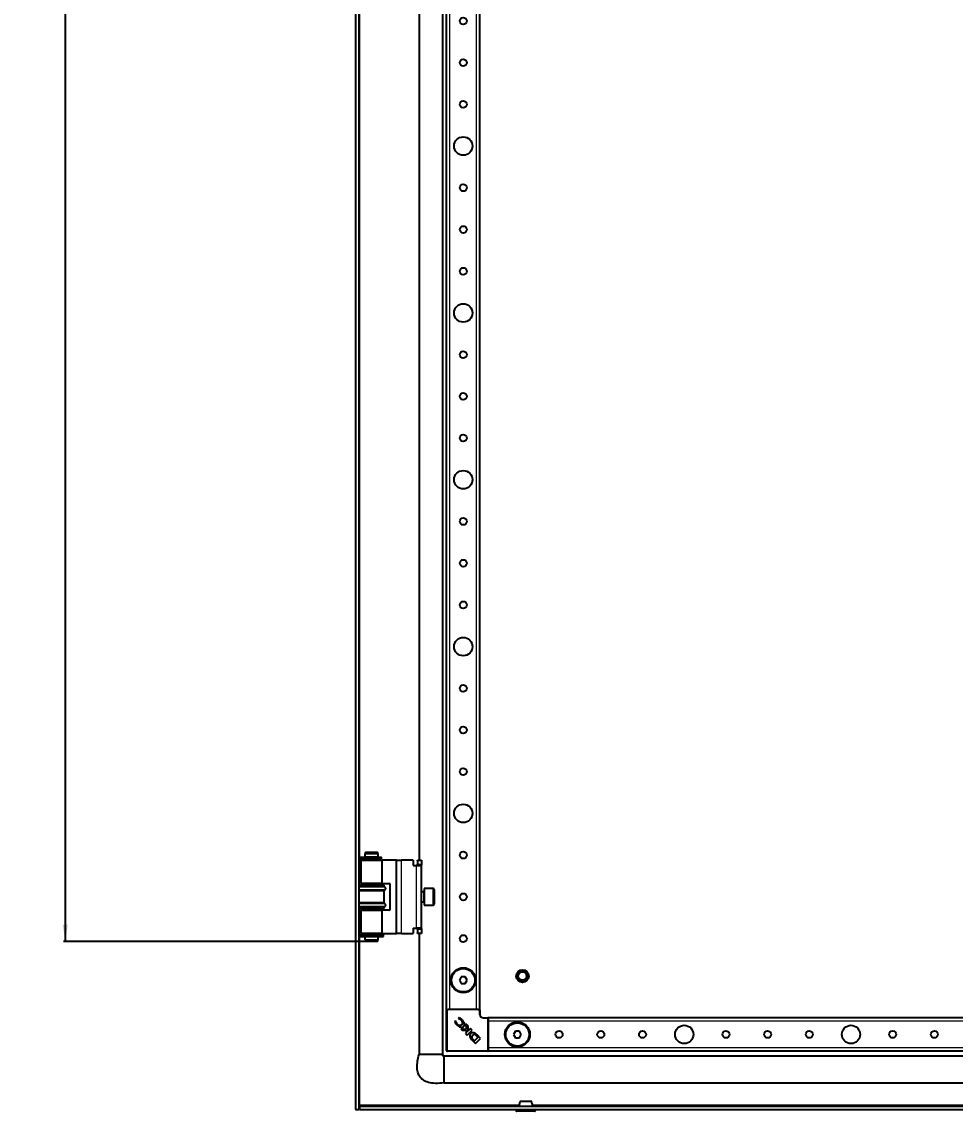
# Model space of a CAD drawing. Header units: millimetres. Extents: x -732 to 1763, y -1228 to 1043.
# Drawn here: x 629 to 1189, y -1087 to -434 of the extents above; entities that cross this region are included whole.
import ezdxf

# ---------------------------------------------------------------- set-up
doc = ezdxf.new("R2010")
doc.units = ezdxf.units.MM
doc.layers.add('FORMAT', color=7, linetype='Continuous')
doc.styles.add('SLDTEXTSTYLE0', font='TXT', dxfattribs={"width": 0.75})
doc.dimstyles.new('SLDDIMSTYLE0', dxfattribs={"dimtxt": 20, "dimasz": 10, "dimexe": 0, "dimexo": 0.0625, "dimgap": 5, "dimtad": 2, "dimdec": 1, "dimrnd": 1e-09, "dimzin": 12, "dimdsep": 46, "dimtxsty": 'SLDTEXTSTYLE0', "dimsah": 1, "dimcen": 0.09, "dimadec": 0, "dimazin": 3, "dimtfac": 1, "dimtofl": 0, "dimtmove": 0, "dimatfit": 3, "dimfxl": 0, "dimfrac": 2, "dimtolj": 1, "dimtzin": 12, "dimarcsym": 0})

# ---------------------------------------------------------------- blocks, each defined once
blk = doc.blocks.new('_D_7')
at = {"layer": 'FORMAT'}
for p, q in [((835.11, 768.68), (653.94, 768.68)), ((654.94, 768.68), (654.94, -984.82)), ((835.11, -984.82), (653.94, -984.82))]:
    blk.add_line(p, q, dxfattribs=at)
for points in [[(654.94, 768.68), (653.4, 758.68), (656.48, 758.68)], [(654.94, -984.82), (656.48, -974.82), (653.4, -974.82)]]:
    blk.add_solid(points, dxfattribs=at)
at = {"layer": 'FORMAT', "insert": (629.16, -148.7), "char_height": 20, "attachment_point": 1, "rotation": 90, "style": 'SLDTEXTSTYLE0'}
blk.add_mtext('1753,5', dxfattribs=at)

msp = doc.modelspace()

# ---------------------------------------------------------------- linework, layer by layer
at = {"color": 7, "linetype": 'Continuous', "lineweight": 25}
for p, q in [((829.05, 869.43), (829.05, -1085.57)), ((831.05, 869.43), (831.05, -1085.57)), ((881.05, 836.43), (881.05, -1052.57)), ((883.55, -1025.57), (883.55, 809.43)), ((903.55, -1025.57), (903.55, 809.43)), ((867.05, -405.07), (867.05, -936.07)), ((835.12, -931.32), (834.55, -932.32)), ((834.55, -932.32), (834.55, -934.32)), ((842.55, -932.32), (834.55, -932.32)), ((835.12, -931.32), (841.97, -931.32)), ((842.55, -932.32), (841.97, -931.32)), ((842.55, -934.32), (842.55, -932.32)), ((831.4, -934.37), (831.4, -935.27)), ((831.4, -934.37), (844.28, -934.37)), ((831.4, -935.27), (844.28, -935.27)), ((832.1, -936.07), (832.1, -950.07)), ((832.1, -936.07), (845, -936.07)), ((839.3, -934.32), (834.55, -934.32)), ((834.55, -935.32), (834.55, -936.07)), ((839.3, -935.32), (834.55, -935.32)), ((835.05, -934.32), (835.05, -934.37)), ((835.05, -935.27), (835.05, -935.32)), ((842.55, -934.32), (839.3, -934.32)), ((842.55, -935.32), (839.3, -935.32)), ((842.05, -934.37), (842.05, -934.32)), ((842.05, -935.32), (842.05, -935.27)), ((842.55, -936.07), (842.55, -935.32)), ((844.28, -934.37), (844.37, -934.37)), ((844.28, -935.27), (844.37, -935.27)), ((844.37, -935.27), (844.37, -934.37)), ((844.37, -934.37), (844.58, -934.37)), ((844.37, -935.27), (844.58, -935.27)), ((844.58, -935.27), (844.58, -934.37)), ((845, -950.07), (845, -936.07)), ((853.1, -936.07), (845, -936.07)), ((853.6, -936.07), (853.1, -936.07)), ((853.6, -936.07), (856.6, -936.07)), ((853.6, -980.07), (853.6, -936.07)), ((863.6, -936.07), (856.6, -936.07)), ((863.6, -936.07), (863.6, -939.37)), ((863.6, -939.37), (865.6, -939.37)), ((865.6, -939.37), (868.6, -939.37)), ((866.1, -936.07), (868.6, -936.07)), ((866.1, -936.57), (866.1, -936.07)), ((866.1, -936.57), (866.1, -938.57)), ((866.1, -939.07), (866.1, -938.57)), ((868.6, -939.07), (866.1, -939.07)), ((866.1, -939.07), (866.1, -939.37)), ((868.6, -936.07), (868.6, -936.57)), ((868.6, -936.57), (868.6, -938.57)), ((868.6, -938.57), (868.6, -939.07)), ((868.6, -939.37), (868.6, -939.07)), ((868.6, -976.77), (868.6, -939.37)), ((831.05, -951.07), (846.05, -951.07)), ((846.05, -951.67), (831.05, -951.67)), ((845, -950.07), (832.1, -950.07)), ((834.55, -950.07), (834.55, -951.07)), ((842.55, -951.07), (842.55, -950.07)), ((845, -950.07), (849.1, -950.07)), ((846.05, -951.67), (846.05, -951.07)), ((846.75, -952.35), (846.05, -951.67)), ((849.6, -950.57), (849.6, -965.57)), ((875.5, -953.07), (870.1, -953.07)), ((870.1, -953.07), (870.1, -963.07)), ((846.05, -954.47), (831.05, -954.47)), ((846.05, -954.47), (846.75, -953.78)), ((846.05, -961.66), (846.05, -954.47)), ((869.85, -955.07), (868.6, -955.07)), ((876.1, -953.67), (876.1, -962.47)), ((846.05, -961.66), (831.05, -961.66)), ((846.05, -964.47), (831.05, -964.47)), ((831.05, -965.07), (846.05, -965.07)), ((832.1, -966.07), (832.1, -980.07)), ((832.1, -966.07), (845, -966.07)), ((834.55, -965.07), (834.55, -966.07)), ((842.55, -966.07), (842.55, -965.07)), ((845, -980.07), (845, -966.07)), ((849.1, -966.07), (845, -966.07)), ((846.75, -962.35), (846.05, -961.66)), ((846.05, -964.47), (846.75, -963.78)), ((846.05, -965.07), (846.05, -964.47)), ((868.6, -961.07), (869.85, -961.07)), ((870.1, -963.07), (875.5, -963.07)), ((863.6, -976.77), (865.6, -976.77)), ((863.6, -976.77), (863.6, -980.07)), ((868.6, -976.77), (865.6, -976.77)), ((866.1, -976.77), (866.1, -977.07)), ((866.1, -977.07), (868.6, -977.07)), ((866.1, -977.57), (866.1, -977.07)), ((866.1, -977.57), (866.1, -979.57)), ((868.6, -977.07), (868.6, -976.77)), ((868.6, -977.07), (868.6, -977.57)), ((868.6, -977.57), (868.6, -979.57)), ((831.4, -980.87), (831.4, -981.77)), ((831.4, -980.87), (845.7, -980.87)), ((831.4, -981.77), (845.7, -981.77)), ((845, -980.07), (832.1, -980.07)), ((834.55, -980.07), (834.55, -980.82)), ((839.3, -980.82), (834.55, -980.82)), ((834.55, -981.82), (834.55, -983.82)), ((839.3, -981.82), (834.55, -981.82)), ((834.55, -983.82), (835.12, -984.82)), ((834.55, -983.82), (839.3, -983.82)), ((835.05, -980.82), (835.05, -980.87)), ((835.05, -981.77), (835.05, -981.82)), ((839.19, -984.82), (835.12, -984.82)), ((841.97, -984.82), (839.19, -984.82)), ((842.55, -980.82), (839.3, -980.82)), ((842.55, -981.82), (839.3, -981.82)), ((839.3, -983.82), (842.55, -983.82)), ((841.97, -984.82), (842.55, -983.82)), ((842.05, -980.87), (842.05, -980.82)), ((842.05, -981.82), (842.05, -981.77)), ((842.55, -980.82), (842.55, -980.07)), ((842.55, -983.82), (842.55, -981.82)), ((845, -980.07), (853.1, -980.07)), ((845.7, -981.77), (845.7, -980.87)), ((853.1, -980.07), (853.6, -980.07)), ((856.6, -980.07), (853.6, -980.07)), ((856.6, -980.07), (863.6, -980.07)), ((866.1, -980.07), (866.1, -979.57)), ((868.6, -980.07), (866.1, -980.07)), ((867.05, -980.07), (867.05, -1052.57)), ((868.6, -979.57), (868.6, -980.07)), ((892.39, -1006.07), (891.24, -1008.07)), ((891.24, -1008.07), (892.39, -1010.07)), ((894.7, -1006.07), (892.39, -1006.07)), ((892.39, -1010.07), (894.7, -1010.07)), ((895.86, -1008.07), (894.7, -1006.07)), ((894.7, -1010.07), (895.86, -1008.07)), ((883.85, -1025.57), (883.55, -1025.57)), ((883.55, -1050.27), (883.55, -1025.87)), ((883.85, -1025.57), (884.49, -1025.57)), ((885.55, -1025.57), (884.49, -1025.57)), ((901.55, -1025.57), (885.55, -1025.57)), ((891.17, -1030.57), (890.66, -1030.81)), ((890.66, -1030.81), (890.77, -1030.92)), ((902.6, -1025.57), (901.55, -1025.57)), ((902.6, -1025.57), (903.25, -1025.57)), ((903.55, -1025.57), (903.25, -1025.57)), ((903.55, -1025.87), (903.55, -1028.57)), ((905.55, -1030.57), (908.25, -1030.57)), ((1488.55, -1030.57), (908.55, -1030.57)), ((908.55, -1030.57), (908.55, -1030.87)), ((908.55, -1030.87), (908.55, -1031.51)), ((908.55, -1031.51), (908.55, -1032.57)), ((889.09, -1032.63), (888.4, -1032.96)), ((889.23, -1032.77), (889.09, -1032.63)), ((892.22, -1037.19), (893.01, -1037.99)), ((895.31, -1037.67), (892.22, -1037.19)), ((893.01, -1037.99), (896.28, -1038.48)), ((895.13, -1034.19), (895.31, -1037.67)), ((896.42, -1035.48), (895.13, -1034.19)), ((895.94, -1040.91), (898.9, -1037.96)), ((896.59, -1038.14), (896.42, -1035.48)), ((897.84, -1036.9), (896.59, -1038.14)), ((898.9, -1037.96), (897.84, -1036.9)), ((908.55, -1032.57), (908.55, -1048.57)), ((896.28, -1038.48), (894.89, -1039.87)), ((894.89, -1039.87), (895.94, -1040.91)), ((898.95, -1043.93), (900.94, -1045.92)), ((899.49, -1043.67), (900.24, -1044.39)), ((900.24, -1044.39), (902.42, -1042.21)), ((900.94, -1045.92), (903.9, -1042.96)), ((902.42, -1042.21), (901.74, -1041.56)), ((902.01, -1041.07), (901.99, -1041.05)), ((903.9, -1042.96), (902.01, -1041.07)), ((924.89, -1038.57), (923.74, -1040.57)), ((923.74, -1040.57), (924.89, -1042.57)), ((927.2, -1038.57), (924.89, -1038.57)), ((924.89, -1042.57), (927.2, -1042.57)), ((928.36, -1040.57), (927.2, -1038.57)), ((927.2, -1042.57), (928.36, -1040.57)), ((908.25, -1050.57), (883.85, -1050.57)), ((908.55, -1048.57), (908.55, -1049.62)), ((908.55, -1049.62), (908.55, -1050.27)), ((908.55, -1050.27), (908.55, -1050.57)), ((1488.55, -1050.57), (908.55, -1050.57)), ((1488.55, -1053.57), (882.05, -1053.57)), ((882.05, -1069.57), (1570.05, -1069.57)), ((831.35, -1083.57), (831.35, -1085.57)), ((831.35, -1083.57), (1620.75, -1083.57)), ((831.45, -1083.57), (831.65, -1082.97)), ((829.05, -1085.57), (831.05, -1085.57)), ((831.35, -1085.57), (1620.75, -1085.57)), ((925.3, -1085.57), (925.3, -1086.32)), ((928.04, -1086.57), (925.55, -1086.57)), ((936.55, -1086.57), (928.04, -1086.57)), ((936.8, -1086.32), (936.8, -1085.57))]:
    msp.add_line(p, q, dxfattribs=at)
at = {"color": 8, "linetype": 'Continuous', "lineweight": 18}
for p, q in [((885.55, -1025.57), (885.55, 809.43)), ((901.55, -1025.57), (901.55, 809.43)), ((831.65, -934.37), (831.65, -406.77)), ((831.65, -951.07), (831.65, -935.27)), ((844.28, -934.37), (844.28, -935.27)), ((853.1, -936.07), (853.1, -980.07)), ((856.6, -980.07), (856.6, -936.07)), ((865.6, -976.77), (865.6, -939.37)), ((868.6, -936.57), (866.1, -936.57)), ((866.1, -938.57), (868.6, -938.57)), ((846.75, -952.35), (831.05, -952.35)), ((875.5, -963.07), (875.5, -953.07)), ((846.75, -953.78), (831.05, -953.78)), ((869.85, -955.47), (869.85, -955.07)), ((869.85, -961.07), (869.85, -955.47)), ((846.75, -962.35), (831.05, -962.35)), ((846.75, -963.78), (831.05, -963.78)), ((831.65, -980.87), (831.65, -965.07)), ((868.6, -977.57), (866.1, -977.57)), ((831.65, -1082.97), (831.65, -981.77)), ((866.1, -979.57), (868.6, -979.57)), ((883.55, -1025.87), (883.85, -1025.87)), ((883.85, -1025.57), (883.85, -1025.87)), ((883.85, -1025.87), (883.85, -1050.27)), ((903.25, -1025.87), (883.85, -1025.87)), ((903.25, -1025.57), (903.25, -1025.87)), ((903.25, -1028.57), (903.25, -1025.87)), ((903.25, -1025.87), (903.55, -1025.87)), ((903.55, -1028.57), (903.25, -1028.57)), ((905.55, -1030.57), (905.55, -1030.87)), ((908.25, -1030.87), (905.55, -1030.87)), ((908.25, -1030.57), (908.25, -1030.87)), ((908.25, -1050.27), (908.25, -1030.87)), ((908.25, -1030.87), (908.55, -1030.87)), ((1488.55, -1032.57), (908.55, -1032.57)), ((883.85, -1050.27), (883.55, -1050.27)), ((883.85, -1050.27), (908.25, -1050.27)), ((883.85, -1050.27), (883.85, -1050.57)), ((908.25, -1050.27), (908.25, -1050.57)), ((908.25, -1050.27), (908.55, -1050.27)), ((1488.55, -1048.57), (908.55, -1048.57)), ((927.08, -1082.97), (831.65, -1082.97)), ((1517.08, -1082.97), (935.02, -1082.97)), ((925.3, -1086.32), (927.9, -1086.32)), ((927.9, -1086.32), (936.8, -1086.32))]:
    msp.add_line(p, q, dxfattribs=at)
at = {"color": 7, "linetype": 'Continuous', "lineweight": 25}
for centre, radius in [((893.55, -433.07), 2.1), ((893.55, -458.07), 2.1), ((893.55, -483.07), 2.1), ((893.55, -508.07), 5.5), ((893.55, -533.07), 2.1), ((893.55, -558.07), 2.1), ((893.55, -583.07), 2.1), ((893.55, -608.07), 5.5), ((893.55, -633.07), 2.1), ((893.55, -658.07), 2.1), ((893.55, -683.07), 2.1), ((893.55, -708.07), 5.5), ((893.55, -733.07), 2.1), ((893.55, -758.07), 2.1), ((893.55, -783.07), 2.1), ((893.55, -808.07), 5.5), ((893.55, -833.07), 2.1), ((893.55, -858.07), 2.1), ((893.55, -883.07), 2.1), ((893.55, -908.07), 5.5), ((893.55, -933.07), 2.1), ((893.55, -958.07), 2.1), ((893.55, -983.07), 2.1), ((893.55, -1008.07), 7.5), ((893.55, -1008.07), 7), ((929.05, -1005.57), 3.75), ((929.05, -1005.57), 3), ((929.05, -1005.57), 2.5), ((926.05, -1040.57), 7.5), ((926.05, -1040.57), 7), ((1026.05, -1040.57), 5.5), ((1126.05, -1040.57), 5.5), ((951.05, -1040.57), 2.1), ((976.05, -1040.57), 2.1), ((1001.05, -1040.57), 2.1), ((1051.05, -1040.57), 2.1), ((1076.05, -1040.57), 2.1), ((1101.05, -1040.57), 2.1), ((1151.05, -1040.57), 2.1), ((1176.05, -1040.57), 2.1)]:
    msp.add_circle(centre, radius, dxfattribs=at)
for centre, radius, start, end in [((846.05, -953.07), 1, 314.427, 45.573), ((849.1, -950.57), 0.5, 0, 90), ((875.5, -953.67), 0.6, 0, 90), ((869.85, -954.82), 0.25, 270, 0), ((846.05, -963.06), 1, 314.427, 45.573), ((849.1, -965.57), 0.5, 270, 0), ((869.85, -961.32), 0.25, 360, 90), ((875.5, -962.47), 0.6, 270, 360), ((883.85, -1025.87), 0.3, 90, 180), ((903.25, -1025.87), 0.3, 0, 90), ((905.55, -1028.57), 2, 180, 270), ((908.25, -1030.87), 0.3, 0, 90), ((891.54, -1033.06), 1.97, 218.45405, 305.887), ((891.14, -1033.49), 1.94, 323.30966, 52.34638), ((902.16, -1040.27), 4.87, 200.34448, 228.77765), ((903.97, -1039.49), 6.12, 216.98881, 223.07444), ((883.85, -1050.27), 0.3, 180, 270), ((908.25, -1050.27), 0.3, 270, 0), ((927.93, -1081.07), 0.5, 89.96367, 164.83397), ((934.16, -1081.07), 0.5, 15.24646, 90.04596), ((925.55, -1086.32), 0.25, 180, 270), ((936.55, -1086.32), 0.25, 270, 0)]:
    msp.add_arc(centre, radius, start, end, dxfattribs=at)
at = {"color": 8, "linetype": 'Continuous', "lineweight": 18}
msp.add_arc((905.55, -1028.57), 2.3, 180, 270, dxfattribs=at)
at = {"color": 7, "linetype": 'Continuous', "lineweight": 25}
for points, knots in [([(890.77, -1030.92), (891.09, -1031.07), (891.66, -1031.33), (892.12, -1031.76), (892.33, -1031.95)], [0, 0, 0, 0, 0.547643, 1, 1, 1, 1]), ([(892.69, -1031.67), (892.42, -1031.42), (891.96, -1031), (891.4, -1030.7), (891.17, -1030.57)], [0, 0, 0, 0, 0.577653, 1, 1, 1, 1]), ([(893.81, -1035.9), (893.94, -1035.74), (894.22, -1035.4), (894.39, -1034.71), (894.26, -1033.83), (893.7, -1032.76), (893.06, -1032.07), (892.69, -1031.67)], [0, 0, 0, 0, 0.130532, 0.266031, 0.423997, 0.666819, 1, 1, 1, 1]), ([(888.4, -1032.96), (888.59, -1033.3), (888.92, -1033.93), (889.41, -1034.45), (889.64, -1034.7)], [0, 0, 0, 0, 0.5368, 1, 1, 1, 1]), ([(890, -1034.28), (889.78, -1034.02), (889.41, -1033.57), (889.28, -1033), (889.23, -1032.77)], [0, 0, 0, 0, 0.579608, 1, 1, 1, 1]), ([(889.64, -1034.7), (890.01, -1035.02), (890.71, -1035.64), (891.88, -1036.19), (892.82, -1036.33), (893.46, -1036.18), (893.69, -1035.99), (893.81, -1035.9)], [0, 0, 0, 0, 0.315674, 0.58952, 0.813199, 0.909026, 1, 1, 1, 1]), ([(900.66, -1039.91), (900.46, -1039.81), (900.07, -1039.6), (899.44, -1039.48), (898.84, -1039.52), (898.31, -1039.72), (897.87, -1040.08), (897.58, -1040.6), (897.46, -1041.25), (897.55, -1041.71), (897.59, -1041.96)], [0, 0, 0, 0, 0.138091, 0.265455, 0.384013, 0.496103, 0.605759, 0.71979, 0.847662, 1, 1, 1, 1]), ([(899.16, -1041.19), (899.07, -1041.28), (898.91, -1041.46), (898.72, -1041.74), (898.63, -1042.01), (898.63, -1042.34), (898.79, -1042.74), (898.97, -1043.02), (899.08, -1043.18)], [0, 0, 0, 0, 0.176808, 0.319231, 0.43938, 0.552395, 0.749205, 1, 1, 1, 1]), ([(901.74, -1041.56), (901.54, -1041.36), (901.17, -1041.02), (900.63, -1040.69), (900.19, -1040.63), (899.84, -1040.7), (899.49, -1040.89), (899.28, -1041.08), (899.16, -1041.19)], [0, 0, 0, 0, 0.274676, 0.503042, 0.607381, 0.716579, 0.843412, 1, 1, 1, 1]), ([(901.51, -1040.59), (901.36, -1040.46), (901.09, -1040.22), (900.79, -1040.01), (900.66, -1039.91)], [0, 0, 0, 0, 0.55183, 1, 1, 1, 1]), ([(901.99, -1041.05), (901.91, -1040.97), (901.75, -1040.82), (901.59, -1040.67), (901.51, -1040.59)], [0, 0, 0, 0, 0.486421, 1, 1, 1, 1]), ([(882.05, -1069.57), (880.32, -1069.73), (877.18, -1070.04), (872.85, -1069.52), (869.42, -1068.1), (867.21, -1065.78), (866.12, -1063.01), (865.8, -1059.96), (866.1, -1056.4), (866.71, -1053.91), (867.05, -1052.57)], [0, 0, 0, 0, 0.176713, 0.320911, 0.440308, 0.54837, 0.6374, 0.738878, 0.858543, 1, 1, 1, 1]), ([(880.93, -1052.57), (880.9, -1052.57), (880.82, -1052.57), (880.36, -1052.57), (880.07, -1052.57)], [0, 0, 0, 0, 0.350861, 1, 1, 1, 1]), ([(882.05, -1053.73), (881.95, -1053.71), (881.81, -1053.7), (881.65, -1053.63), (881.57, -1053.57), (881.51, -1053.5), (881.47, -1053.43), (881.44, -1053.36), (881.38, -1053.19), (881.21, -1053.1), (881.06, -1052.88), (881.03, -1052.68), (881.01, -1052.57)], [0, 0, 0, 0, 0.146823, 0.202041, 0.247643, 0.28691, 0.323569, 0.360785, 0.40083, 0.628513, 0.79432, 1, 1, 1, 1]), ([(881.05, -1052.57), (881.2, -1052.79), (881.46, -1053.19), (881.87, -1053.45), (882.05, -1053.57)], [0, 0, 0, 0, 0.561561, 1, 1, 1, 1]), ([(882.05, -1069.57), (882.05, -1069.45), (882.05, -1069.2), (882.05, -1067.35), (882.05, -1064.71), (882.05, -1061.57), (882.05, -1058.41), (882.05, -1055.8), (882.05, -1054.18), (882.05, -1053.96), (882.05, -1053.89)], [0, 0, 0, 0, 0.1338561, 0.2677122, 0.4015683, 0.5354244, 0.6692805, 0.8031366, 0.9369927, 1, 1, 1, 1]), ([(831.05, -1085.57), (831.07, -1085.13), (831.11, -1084.57), (831.3, -1084.01), (831.35, -1083.88)], [0, 0, 0, 0, 0.7734591, 1, 1, 1, 1]), ([(831.65, -1082.97), (831.6, -1083.12), (831.55, -1083.28), (831.45, -1083.5), (831.4, -1083.57), (831.35, -1083.57)], [0, 0, 0, 0, 0.5, 0.5, 1, 1, 1, 1]), ([(927.46, -1080.91), (927.27, -1081.66), (927.05, -1082.52), (927.03, -1083.44), (927.02, -1083.57)], [0, 0, 0, 0, 0.8581504, 1, 1, 1, 1]), ([(927.97, -1080.57), (927.96, -1080.57), (927.92, -1080.57), (928.2, -1080.57), (928.72, -1080.57), (929.43, -1080.57), (930.29, -1080.57), (931.35, -1080.57), (932.38, -1080.57), (933.26, -1080.57), (933.87, -1080.57), (934.17, -1080.57), (934.13, -1080.57), (934.12, -1080.57)], [0, 0, 0, 0, 0.0338399, 0.141254, 0.2486978, 0.3157737, 0.4233143, 0.530846, 0.6382096, 0.7457063, 0.853372, 0.9609167, 1, 1, 1, 1]), ([(935.07, -1083.57), (935.07, -1083.44), (935.05, -1082.52), (934.83, -1081.66), (934.64, -1080.91)], [0, 0, 0, 0, 0.1418495, 1, 1, 1, 1])]:
    msp.add_open_spline(points, degree=3, knots=knots, dxfattribs=at)
for points in [[(868.02, -1052.57), (867.74, -1052.57), (867.17, -1052.57), (867.09, -1052.57), (867.05, -1052.57)], [(870.48, -1052.57), (869.99, -1052.57), (869.02, -1052.57), (868.36, -1052.57), (868.02, -1052.57)], [(874.05, -1052.57), (873.42, -1052.57), (872.16, -1052.57), (871.04, -1052.57), (870.48, -1052.57)], [(877.61, -1052.57), (877.05, -1052.57), (875.93, -1052.57), (874.67, -1052.57), (874.05, -1052.57)], [(880.07, -1052.57), (879.74, -1052.57), (879.07, -1052.57), (878.1, -1052.57), (877.61, -1052.57)]]:
    msp.add_open_spline(points, degree=3, dxfattribs=at)
at = {"color": 8, "linetype": 'Continuous', "lineweight": 18}
msp.add_open_spline([(934.6, -1080.94), (934.61, -1080.94), (934.65, -1080.94), (934.31, -1080.94), (933.61, -1080.94), (932.59, -1080.94), (931.4, -1080.94), (930.17, -1080.94), (929.18, -1080.94), (928.36, -1080.94), (927.76, -1080.94), (927.43, -1080.94), (927.48, -1080.94), (927.49, -1080.94)], degree=3, knots=[0, 0, 0, 0, 0.038891, 0.14638, 0.253973, 0.361383, 0.468681, 0.576165, 0.683665, 0.750707, 0.858068, 0.965424, 1, 1, 1, 1], dxfattribs=at)

# ---------------------------------------------------------------- dimensions: what is measured, and where the dimension line sits
at = {"layer": 'FORMAT'}
dim = msp.add_linear_dim(base=(654.94, -984.82), p1=(835.12, 768.68), p2=(835.12, -984.82), angle=90, dimstyle='SLDDIMSTYLE0', dxfattribs=at)
dim.commit()
dim.dimension.update_dxf_attribs({"geometry": '_D_7', "text_midpoint": (654.94, -108.07), "dimtype": 160})

doc.saveas('drawing.dxf')
